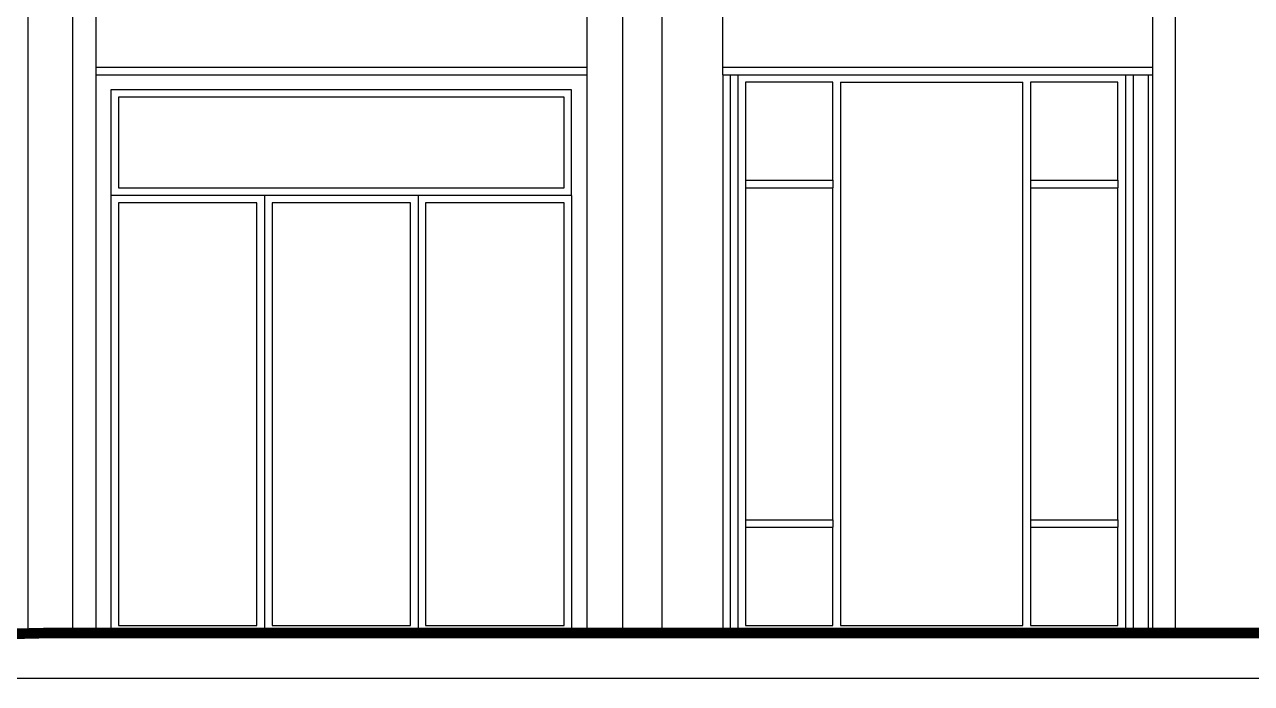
# Model space of a CAD drawing. Extents: x -24961 to 905641, y -154323 to 635957.
# Drawn here: x 423831 to 431954, y -148443 to -144075 of the extents above; entities that cross this region are included whole.
import ezdxf

# ---------------------------------------------------------------- set-up
doc = ezdxf.new("R2010")
doc.units = 0
doc.header["$LTSCALE"] = 1000
doc.header["$MEASUREMENT"] = 0
for name, color, linetype in [('DOTE', 1, 'Continuous'), ('WALL', 9, 'Continuous'), ('窗', 154, 'Continuous')]:
    doc.layers.add(name, color=color, linetype=linetype)

msp = doc.modelspace()

# ---------------------------------------------------------------- linework, layer by layer
for p, q in [((431450.3, -148107.9), (431450.3, -140057.9)), ((423855.6, -148107.9), (423855.6, -140993.3)), ((424151.6, -148107.9), (424151.6, -140993.3)), ((427791.6, -148107.9), (427791.6, -140993.3)), ((428053.6, -148107.9), (428053.6, -141053.1)), ((424303.6, -143857.9), (424303.6, -144357.9)), ((427553.6, -143857.9), (427553.6, -144357.9)), ((428453.6, -144357.9), (428453.6, -143857.9)), ((431300.3, -144357.9), (431300.3, -143857.9)), ((424303.6, -144357.9), (427553.6, -144357.9)), ((424303.6, -144357.9), (424303.6, -144407.9)), ((427553.6, -144357.9), (427553.6, -144407.9)), ((428453.6, -144357.9), (431300.3, -144357.9)), ((428453.6, -144407.9), (428453.6, -144357.9)), ((428453.6, -144407.9), (428503.6, -144407.9)), ((428453.6, -144407.9), (428453.6, -148107.9)), ((431170.3, -144407.9), (431270.3, -144407.9)), ((431270.3, -144407.9), (431270.3, -148107.9)), ((431270.3, -144407.9), (431300.3, -144407.9)), ((431300.3, -144407.9), (431300.3, -144357.9)), ((431300.3, -148107.9), (431300.3, -144407.9)), ((423855.6, -148107.9), (423703.6, -148107.9)), ((423855.6, -148107.9), (424151.6, -148107.9)), ((424303.6, -148107.9), (424151.6, -148107.9)), ((427791.6, -148107.9), (427553.6, -148107.9)), ((428053.6, -148107.9), (427791.6, -148107.9)), ((428053.6, -148107.9), (428453.6, -148107.9)), ((428453.6, -148107.9), (428503.6, -148107.9)), ((431170.3, -148107.9), (431270.3, -148107.9)), ((431270.3, -148107.9), (431300.3, -148107.9)), ((431300.3, -148107.9), (431450.3, -148107.9)), ((431450.3, -148107.9), (432243, -148107.9))]:
    msp.add_line(p, q)
at = {"layer": 'DOTE'}
for p, q in [((393730.1, -148107.9), (442830.8, -148107.9)), ((393730.1, -148407.9), (442830.8, -148407.9))]:
    msp.add_line(p, q, dxfattribs=at)
at = {"layer": 'WALL', "linetype": 'Continuous', "const_width": 70}
msp.add_lwpolyline([(393730.1, -148407.9), (406979.5, -148307.9), (411216.5, -148257.9), (419754, -148207.9), (424003.6, -148107.9), (442830.8, -148107.9)], dxfattribs=at)
at = {"layer": '窗'}
for p, q in [((424303.6, -144407.9), (427553.6, -144407.9)), ((424303.6, -144407.9), (424303.6, -148107.9)), ((427553.6, -144407.9), (427553.6, -148107.9)), ((428503.6, -144407.9), (428503.6, -148107.9)), ((428503.6, -144407.9), (428553.6, -144407.9)), ((428553.6, -144407.9), (428553.6, -148107.9)), ((428553.6, -144407.9), (431120.3, -144407.9)), ((431120.3, -144407.9), (431120.3, -148107.9)), ((431120.3, -144407.9), (431170.3, -144407.9)), ((431170.3, -144407.9), (431170.3, -148107.9)), ((424403.6, -144507.9), (424403.6, -145207.9)), ((427453.6, -144507.9), (424403.6, -144507.9)), ((427453.6, -145207.9), (427453.6, -144507.9)), ((429182.8, -144457.9), (428603.6, -144457.9)), ((428603.6, -144457.9), (428603.6, -145107.9)), ((429182.8, -145107.9), (429182.8, -144457.9)), ((429232.8, -144457.9), (429232.8, -148057.9)), ((429232.8, -144457.9), (430441.1, -144457.9)), ((430441.1, -148057.9), (430441.1, -144457.9)), ((431070.3, -144457.9), (430491.1, -144457.9)), ((430491.1, -144457.9), (430491.1, -145107.9)), ((431070.3, -145107.9), (431070.3, -144457.9)), ((424453.6, -144557.9), (424453.6, -145157.9)), ((427403.6, -144557.9), (424453.6, -144557.9)), ((427403.6, -145157.9), (427403.6, -144557.9)), ((424453.6, -145157.9), (427403.6, -145157.9)), ((428603.6, -145107.9), (428603.6, -145157.9)), ((428603.6, -145107.9), (429182.8, -145107.9)), ((428603.6, -145157.9), (429182.8, -145157.9)), ((428603.6, -145157.9), (428603.6, -147357.9)), ((429182.8, -145107.9), (429182.8, -145157.9)), ((429182.8, -147357.9), (429182.8, -145157.9)), ((430491.1, -145107.9), (431070.3, -145107.9)), ((430491.1, -145107.9), (430491.1, -145157.9)), ((430491.1, -145157.9), (431070.3, -145157.9)), ((430491.1, -145157.9), (430491.1, -147357.9)), ((431070.3, -145107.9), (431070.3, -145157.9)), ((431070.3, -147357.9), (431070.3, -145157.9)), ((424403.6, -145207.9), (424403.6, -148107.9)), ((425420.3, -145207.9), (424403.6, -145207.9)), ((426436.9, -145207.9), (425420.3, -145207.9)), ((425420.3, -145207.9), (425420.3, -148107.9)), ((427453.6, -145207.9), (426436.9, -145207.9)), ((426436.9, -145207.9), (426436.9, -148107.9)), ((427453.6, -145207.9), (427453.6, -148107.9)), ((424453.6, -145257.9), (424453.6, -148057.9)), ((425370.3, -145257.9), (424453.6, -145257.9)), ((425370.3, -148057.9), (425370.3, -145257.9)), ((426386.9, -145257.9), (425470.3, -145257.9)), ((425470.3, -145257.9), (425470.3, -148057.9)), ((426386.9, -148057.9), (426386.9, -145257.9)), ((427403.6, -145257.9), (426486.9, -145257.9)), ((426486.9, -145257.9), (426486.9, -148057.9)), ((427403.6, -148057.9), (427403.6, -145257.9)), ((428603.6, -147357.9), (428603.6, -147407.9)), ((428603.6, -147357.9), (429182.8, -147357.9)), ((428603.6, -147407.9), (429182.8, -147407.9)), ((428603.6, -147407.9), (428603.6, -148057.9)), ((429182.8, -147357.9), (429182.8, -147407.9)), ((429182.8, -148057.9), (429182.8, -147407.9)), ((430491.1, -147357.9), (431070.3, -147357.9)), ((430491.1, -147357.9), (430491.1, -147407.9)), ((430491.1, -147407.9), (431070.3, -147407.9)), ((430491.1, -147407.9), (430491.1, -148057.9)), ((431070.3, -147357.9), (431070.3, -147407.9)), ((431070.3, -148057.9), (431070.3, -147407.9)), ((424453.6, -148057.9), (425370.3, -148057.9)), ((425470.3, -148057.9), (426386.9, -148057.9)), ((426486.9, -148057.9), (427403.6, -148057.9)), ((428603.6, -148057.9), (429182.8, -148057.9)), ((429232.8, -148057.9), (430441.1, -148057.9)), ((430491.1, -148057.9), (431070.3, -148057.9)), ((424303.6, -148107.9), (424403.6, -148107.9)), ((424403.6, -148107.9), (425420.3, -148107.9)), ((425420.3, -148107.9), (426436.9, -148107.9)), ((426436.9, -148107.9), (427453.6, -148107.9)), ((427453.6, -148107.9), (427553.6, -148107.9)), ((428503.6, -148107.9), (428553.6, -148107.9)), ((431120.3, -148107.9), (428553.6, -148107.9)), ((431120.3, -148107.9), (431170.3, -148107.9))]:
    msp.add_line(p, q, dxfattribs=at)

doc.saveas('drawing.dxf')
